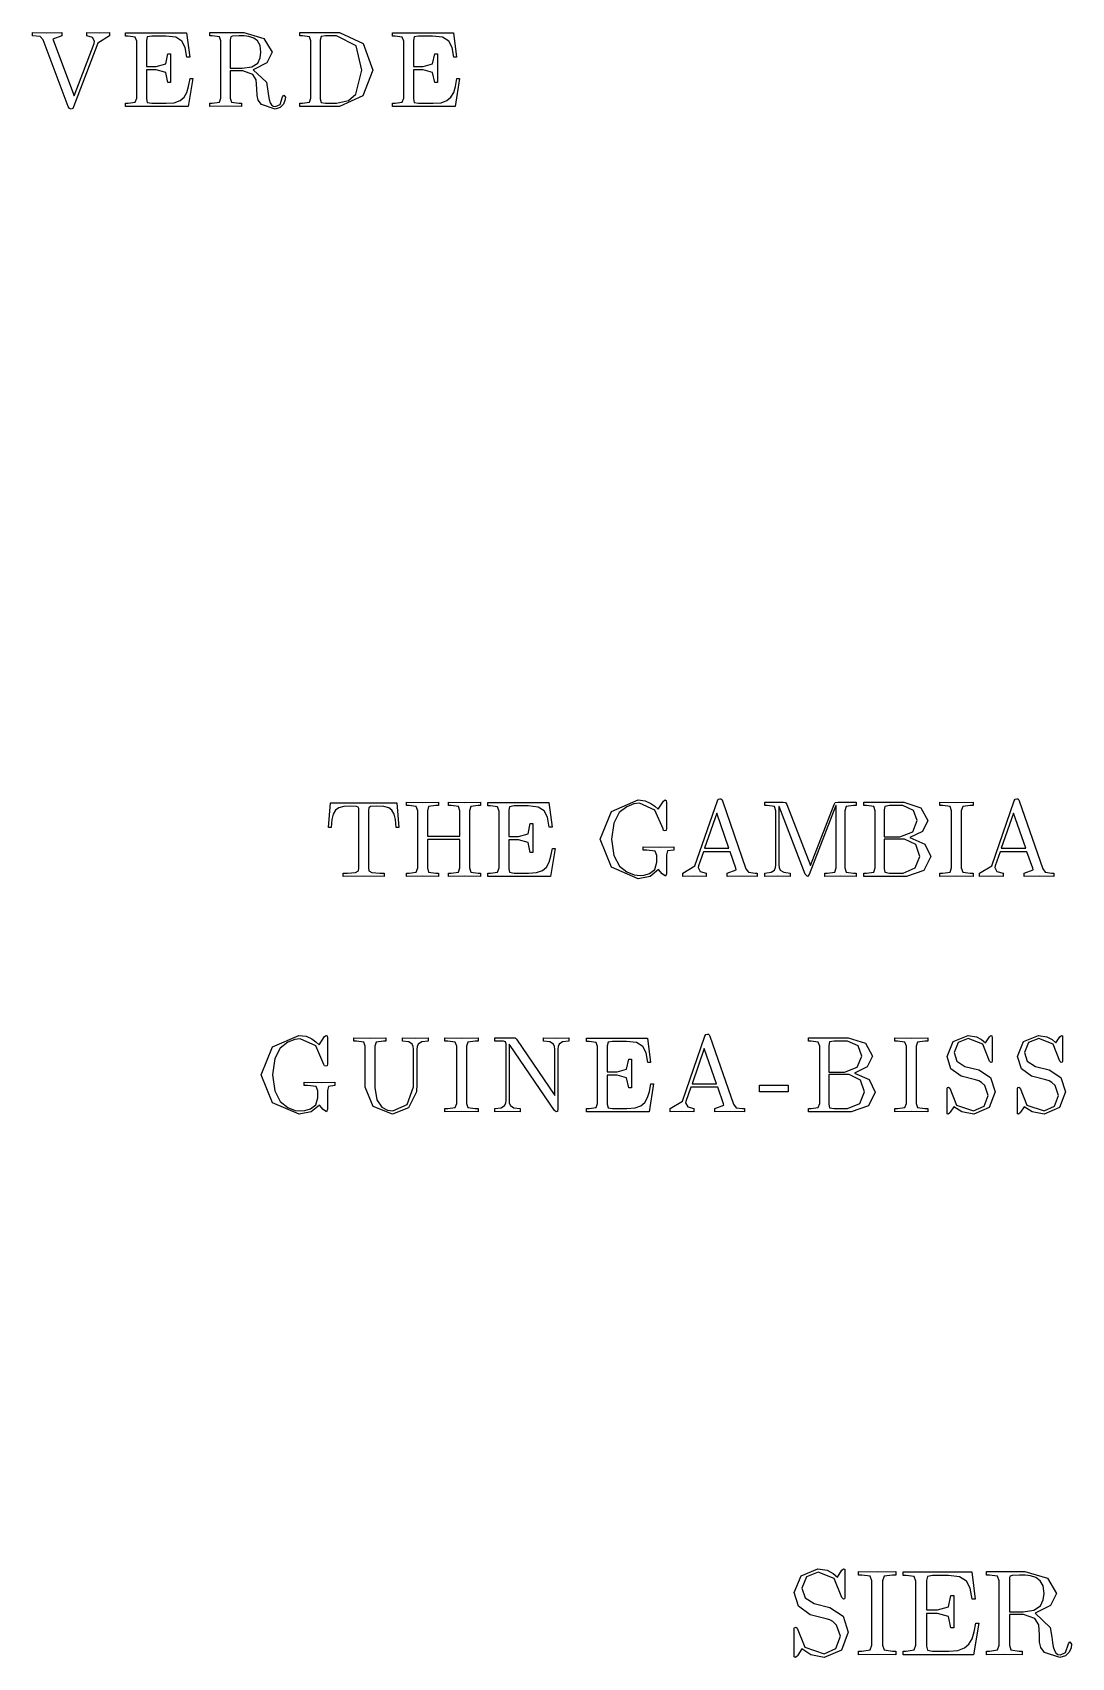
# Model space of a CAD drawing. Extents: x -1 to 148, y 8 to 144.
# Drawn here: x 3.68 to 17.19, y 83.57 to 104.69 of the extents above; entities that cross this region are included whole.
import ezdxf

# ---------------------------------------------------------------- set-up
doc = ezdxf.new("R2010")
doc.units = 0

msp = doc.modelspace()

# ---------------------------------------------------------------- linework, layer by layer
at = {"layer": 'Layer 1'}
for p, q in [((3.679684, 104.648223), (3.679684, 104.691967)), ((3.679684, 104.691967), (3.858894, 104.687734)), ((3.6797, 104.648222), (3.679684, 104.648223)), ((3.778477, 104.639755), (3.6797, 104.648222)), ((3.817987, 104.594599), (3.778477, 104.639755)), ((4.145366, 103.728179), (3.817987, 104.594599)), ((3.858894, 104.687734), (4.060684, 104.691967)), ((4.060684, 104.648223), (3.944971, 104.6073)), ((3.944971, 104.6073), (3.953438, 104.5819)), ((3.953438, 104.5819), (4.222961, 103.869291)), ((4.060684, 104.691967), (4.060684, 104.648223)), ((4.385245, 104.648222), (4.385245, 104.691966)), ((4.385245, 104.691966), (4.546112, 104.687733)), ((4.461445, 104.625645), (4.385245, 104.648222)), ((4.488258, 104.577667), (4.461445, 104.625645)), ((4.481194, 104.549445), (4.488258, 104.577667)), ((4.682991, 104.648222), (4.529178, 104.553677)), ((4.546112, 104.687733), (4.682991, 104.691966)), ((4.682991, 104.691966), (4.682991, 104.648222)), ((4.890062, 104.643989), (4.890062, 104.687734)), ((4.890062, 104.687734), (5.684517, 104.687734)), ((4.923928, 104.643989), (4.890062, 104.643989)), ((5.017061, 104.631289), (4.923928, 104.643989)), ((5.035397, 104.577667), (5.017061, 104.631289)), ((5.035397, 103.838246), (5.035397, 104.577667)), ((5.170882, 104.634111), (5.161013, 104.587545)), ((5.161013, 104.587545), (5.161013, 104.248879)), ((5.230149, 104.643988), (5.170882, 104.634111)), ((5.412182, 104.643988), (5.230149, 104.643988)), ((5.542005, 104.629878), (5.412182, 104.643988)), ((5.622438, 104.579078), (5.542005, 104.629878)), ((5.666181, 104.497234), (5.622438, 104.579078)), ((5.684517, 104.687734), (5.724027, 104.370234)), ((5.984729, 104.648223), (5.984729, 104.691967)), ((5.984729, 104.691967), (6.427818, 104.691967)), ((6.018595, 104.648223), (5.984729, 104.648223)), ((6.111729, 104.635523), (6.018595, 104.648223)), ((6.130064, 104.5819), (6.111729, 104.635523)), ((6.130064, 103.838246), (6.130064, 104.5819)), ((6.2515, 104.591769), (6.251428, 104.226301)), ((6.252823, 104.619992), (6.2515, 104.591769)), ((6.259887, 104.635515), (6.252823, 104.619992)), ((6.282456, 104.645392), (6.259887, 104.635515)), ((6.36571, 104.648215), (6.282456, 104.645392)), ((6.432033, 104.646812), (6.36571, 104.648215)), ((6.427818, 104.691967), (6.688874, 104.615767)), ((6.494122, 104.639756), (6.432033, 104.646812)), ((6.55621, 104.62), (6.494122, 104.639756)), ((6.604189, 104.583311), (6.55621, 104.62)), ((6.639466, 104.524044), (6.604189, 104.583311)), ((6.688874, 104.615767), (6.796118, 104.437967)), ((7.155599, 104.648223), (7.155599, 104.691967)), ((7.155599, 104.691967), (7.672065, 104.691967)), ((7.189465, 104.648223), (7.155599, 104.648223)), ((7.282598, 104.635523), (7.189465, 104.648223)), ((7.300934, 104.5819), (7.282598, 104.635523)), ((7.300934, 103.838246), (7.300934, 104.5819)), ((7.432167, 104.638347), (7.422298, 104.59178)), ((7.422298, 104.59178), (7.422298, 103.828369)), ((7.491434, 104.648224), (7.432167, 104.638347)), ((7.632544, 104.648224), (7.491434, 104.648224)), ((7.889367, 104.51699), (7.632544, 104.648224)), ((7.672065, 104.691967), (7.978274, 104.548034)), ((8.361742, 104.643989), (8.361742, 104.687734)), ((8.361742, 104.687734), (9.156198, 104.687734)), ((8.395609, 104.643989), (8.361742, 104.643989)), ((8.488742, 104.631289), (8.395609, 104.643989)), ((8.507078, 104.577667), (8.488742, 104.631289)), ((8.507078, 103.838246), (8.507078, 104.577667)), ((8.642566, 104.634111), (8.632697, 104.587545)), ((8.632697, 104.587545), (8.632697, 104.248879)), ((8.701832, 104.643988), (8.642566, 104.634111)), ((8.883863, 104.643988), (8.701832, 104.643988)), ((9.013686, 104.629878), (8.883863, 104.643988)), ((9.094119, 104.579078), (9.013686, 104.629878)), ((9.137862, 104.497234), (9.094119, 104.579078)), ((9.156198, 104.687734), (9.195708, 104.370234)), ((4.529178, 104.553677), (4.214502, 103.723945)), ((4.222961, 103.869291), (4.481194, 104.549445)), ((5.41219, 104.282745), (5.440413, 104.413979)), ((5.440413, 104.413979), (5.47569, 104.413979)), ((5.47569, 104.413979), (5.47569, 104.040035)), ((5.68875, 104.370234), (5.666181, 104.497234)), ((5.724027, 104.370234), (5.68875, 104.370234)), ((6.608441, 104.295445), (6.640895, 104.361767)), ((6.650764, 104.437967), (6.639466, 104.524044)), ((6.640895, 104.361767), (6.650764, 104.437967)), ((6.796118, 104.437967), (6.725561, 104.296857)), ((7.962743, 104.202313), (7.889367, 104.51699)), ((7.978274, 104.548034), (8.103861, 104.202312)), ((8.883873, 104.282745), (8.912096, 104.413979)), ((8.912096, 104.413979), (8.947373, 104.413979)), ((8.947373, 104.413979), (8.947373, 104.040035)), ((9.160431, 104.370234), (9.137862, 104.497234)), ((9.195708, 104.370234), (9.160431, 104.370234)), ((5.161013, 104.248879), (5.288013, 104.248879)), ((5.288013, 104.205135), (5.161013, 104.205135)), ((5.161013, 104.205135), (5.161013, 103.828369)), ((5.288013, 104.248879), (5.41219, 104.282745)), ((5.41219, 104.169857), (5.288013, 104.205135)), ((5.440413, 104.040035), (5.41219, 104.169857)), ((6.251428, 104.226301), (6.408062, 104.226301)), ((6.41375, 104.195255), (6.251471, 104.195255)), ((6.251471, 104.195255), (6.251471, 103.838245)), ((6.408062, 104.226301), (6.533651, 104.244645)), ((6.544983, 104.147277), (6.41375, 104.195255)), ((6.533651, 104.244645), (6.608441, 104.295445)), ((6.590137, 104.075311), (6.544983, 104.147277)), ((6.725561, 104.296857), (6.549174, 104.207957)), ((6.549174, 104.207957), (6.721328, 104.044268)), ((7.885133, 103.891869), (7.962743, 104.202313)), ((8.103861, 104.202312), (7.976862, 103.866469)), ((8.632697, 104.248879), (8.759696, 104.248879)), ((8.759696, 104.205135), (8.632697, 104.205135)), ((8.632697, 104.205135), (8.632697, 103.828369)), ((8.759696, 104.248879), (8.883873, 104.282745)), ((8.883873, 104.169857), (8.759696, 104.205135)), ((8.912096, 104.040035), (8.883873, 104.169857)), ((5.47569, 104.040035), (5.440413, 104.040035)), ((5.685938, 103.913037), (5.709936, 103.992059)), ((5.763548, 104.092248), (5.704281, 103.728182)), ((5.709936, 103.992059), (5.728271, 104.092248)), ((5.728271, 104.092248), (5.763548, 104.092248)), ((6.598604, 103.958189), (6.590137, 104.075311)), ((6.599927, 103.873522), (6.598604, 103.958189)), ((6.721328, 104.044268), (6.739663, 103.93138)), ((8.947373, 104.040035), (8.912096, 104.040035)), ((9.157619, 103.913037), (9.181616, 103.992059)), ((9.235229, 104.092248), (9.175962, 103.728182)), ((9.181616, 103.992059), (9.199952, 104.092248)), ((9.199952, 104.092248), (9.235229, 104.092248)), ((4.159469, 103.702779), (4.145366, 103.728179)), ((4.214502, 103.723945), (4.203204, 103.702779)), ((4.890062, 103.72818), (4.890062, 103.771924)), ((4.890062, 103.771924), (4.923928, 103.771924)), ((5.704281, 103.728182), (4.890062, 103.72818)), ((4.923928, 103.771924), (5.017061, 103.784624)), ((5.017061, 103.784624), (5.035397, 103.838246)), ((5.161013, 103.828369), (5.170882, 103.781802)), ((5.170882, 103.781802), (5.230149, 103.771925)), ((5.230149, 103.771925), (5.417828, 103.771925)), ((5.417828, 103.771925), (5.522248, 103.778982)), ((5.522248, 103.778982), (5.598448, 103.807204)), ((5.598448, 103.807204), (5.650661, 103.849537)), ((5.650661, 103.849537), (5.685938, 103.913037)), ((5.984729, 103.72818), (5.984729, 103.771924)), ((5.984729, 103.771924), (6.018595, 103.771924)), ((5.984771, 103.728178), (5.984729, 103.72818)), ((6.190794, 103.732412), (5.984771, 103.728178)), ((6.018595, 103.771924), (6.111729, 103.784624)), ((6.111729, 103.784624), (6.130064, 103.838246)), ((6.396817, 103.728178), (6.190794, 103.732412)), ((6.251471, 103.838245), (6.268404, 103.784623)), ((6.268404, 103.784623), (6.36295, 103.771923)), ((6.36295, 103.771923), (6.396817, 103.771923)), ((6.396817, 103.771923), (6.396817, 103.728178)), ((6.615458, 103.814256), (6.599927, 103.873522)), ((6.656381, 103.7564), (6.615458, 103.814256)), ((6.83418, 103.697134), (6.656381, 103.7564)), ((6.739663, 103.93138), (6.74813, 103.869291)), ((6.74813, 103.869291), (6.757999, 103.821313)), ((6.757999, 103.821313), (6.770699, 103.77898)), ((6.770699, 103.77898), (6.787632, 103.752169)), ((6.787632, 103.752169), (6.810201, 103.732412)), ((6.810201, 103.732412), (6.839835, 103.728179)), ((6.839835, 103.728179), (6.899101, 103.756401)), ((6.899101, 103.756401), (6.932968, 103.853768)), ((6.942837, 103.760633), (6.900503, 103.715477)), ((6.932968, 103.853768), (6.949901, 103.876345)), ((6.962601, 103.810022), (6.942837, 103.760633)), ((6.949901, 103.876345), (6.968237, 103.852355)), ((6.968237, 103.852355), (6.962601, 103.810022)), ((7.155599, 103.72818), (7.155599, 103.771924)), ((7.155599, 103.771924), (7.189465, 103.771924)), ((7.672065, 103.72818), (7.155599, 103.72818)), ((7.189465, 103.771924), (7.282598, 103.784624)), ((7.282598, 103.784624), (7.300934, 103.838246)), ((7.422298, 103.828369), (7.432167, 103.781802)), ((7.432167, 103.781802), (7.491434, 103.771925)), ((7.491434, 103.771925), (7.633957, 103.771925)), ((7.633957, 103.771925), (7.789177, 103.810025)), ((7.976862, 103.866469), (7.672065, 103.72818)), ((7.789177, 103.810025), (7.885133, 103.891869)), ((8.361742, 103.72818), (8.361742, 103.771924)), ((8.361742, 103.771924), (8.395609, 103.771924)), ((9.175962, 103.728182), (8.361742, 103.72818)), ((8.395609, 103.771924), (8.488742, 103.784624)), ((8.488742, 103.784624), (8.507078, 103.838246)), ((8.632697, 103.828369), (8.642566, 103.781802)), ((8.642566, 103.781802), (8.701832, 103.771925)), ((8.701832, 103.771925), (8.889509, 103.771925)), ((8.889509, 103.771925), (8.993929, 103.778982)), ((8.993929, 103.778982), (9.070129, 103.807204)), ((9.070129, 103.807204), (9.122342, 103.849537)), ((9.122342, 103.849537), (9.157619, 103.913037)), ((4.180635, 103.697135), (4.159469, 103.702779)), ((4.203204, 103.702779), (4.180635, 103.697135)), ((6.900503, 103.715477), (6.83418, 103.697134)), ((7.529406, 94.358887), (7.556216, 94.676386)), ((7.556216, 94.676386), (8.418402, 94.676386)), ((8.418402, 94.676386), (8.445215, 94.358887)), ((8.543992, 94.641109), (8.543992, 94.684853)), ((8.543992, 94.684853), (8.752835, 94.68062)), ((8.577859, 94.641109), (8.543992, 94.641109)), ((8.670992, 94.628409), (8.577859, 94.641109)), ((8.752835, 94.68062), (8.960268, 94.684853)), ((8.926402, 94.641109), (8.831858, 94.628409)), ((8.960268, 94.641109), (8.926402, 94.641109)), ((8.960268, 94.684853), (8.960268, 94.641109)), ((9.091512, 94.641109), (9.091512, 94.684853)), ((9.091512, 94.684853), (9.300358, 94.68062)), ((9.125379, 94.641109), (9.091512, 94.641109)), ((9.218512, 94.628409), (9.125379, 94.641109)), ((9.300358, 94.68062), (9.507791, 94.684853)), ((9.473925, 94.641109), (9.379379, 94.628409)), ((9.507791, 94.641109), (9.473925, 94.641109)), ((9.507791, 94.684853), (9.507791, 94.641109)), ((9.602324, 94.636875), (9.602324, 94.68062)), ((9.602324, 94.68062), (10.396777, 94.68062)), ((10.396777, 94.68062), (10.43629, 94.36312)), ((11.209576, 94.56632), (11.555299, 94.715897)), ((11.500255, 94.663686), (11.408532, 94.626997)), ((11.572221, 94.672152), (11.500255, 94.663686)), ((11.555299, 94.715897), (11.647022, 94.704608)), ((11.772598, 94.580431), (11.572221, 94.672152)), ((11.647022, 94.704608), (11.723221, 94.670741)), ((11.723221, 94.670741), (11.774021, 94.632641)), ((11.816355, 94.594541), (11.886908, 94.698963)), ((11.886908, 94.698963), (11.909477, 94.715896)), ((11.909477, 94.715896), (11.922177, 94.70884)), ((11.922177, 94.70884), (11.925008, 94.682029)), ((11.925008, 94.682029), (11.925008, 94.347596)), ((12.294721, 93.859355), (12.58682, 94.703197)), ((12.58682, 94.703197), (12.598118, 94.725774)), ((12.598118, 94.725774), (12.620687, 94.731418)), ((12.620687, 94.731418), (12.633387, 94.730015)), ((12.633387, 94.730015), (12.641854, 94.722959)), ((12.641854, 94.722959), (12.647489, 94.715903)), ((12.647489, 94.715903), (12.653125, 94.703203)), ((12.653125, 94.703203), (12.957924, 93.82126)), ((13.20209, 94.641108), (13.20209, 94.684852)), ((13.20209, 94.684852), (13.440566, 94.684852)), ((13.235956, 94.641108), (13.20209, 94.641108)), ((13.329089, 94.628408), (13.235956, 94.641108)), ((13.440566, 94.684852), (13.473023, 94.680619)), ((13.473023, 94.680619), (13.489956, 94.653808)), ((13.489956, 94.653808), (13.796166, 93.863587)), ((14.129268, 94.641109), (13.782135, 93.747877)), ((13.796166, 93.863587), (14.105199, 94.658041)), ((14.105199, 94.658041), (14.117899, 94.680618)), ((14.117899, 94.680618), (14.151765, 94.684851)), ((14.130591, 94.641109), (14.129268, 94.641109)), ((14.130591, 93.831132), (14.130591, 94.641109)), ((14.151765, 94.684851), (14.390242, 94.684851)), ((14.356375, 94.641107), (14.261832, 94.628407)), ((14.390242, 94.641107), (14.356375, 94.641107)), ((14.390242, 94.684851), (14.390242, 94.641107)), ((14.493228, 94.641109), (14.493228, 94.684853)), ((14.493228, 94.684853), (15.009694, 94.684853)), ((14.527095, 94.641109), (14.493228, 94.641109)), ((14.620228, 94.628409), (14.527095, 94.641109)), ((14.824838, 94.641109), (14.765571, 94.631232)), ((14.999815, 94.641109), (14.824838, 94.641109)), ((15.139514, 94.577609), (14.999815, 94.641109)), ((15.009694, 94.684853), (15.232648, 94.612886)), ((15.481004, 94.641109), (15.481004, 94.684853)), ((15.481004, 94.684853), (15.696904, 94.68062)), ((15.517694, 94.641109), (15.481004, 94.641109)), ((15.61506, 94.628409), (15.517694, 94.641109)), ((15.696904, 94.68062), (15.911393, 94.684853)), ((15.874703, 94.641109), (15.777337, 94.628409)), ((15.911393, 94.641109), (15.874703, 94.641109)), ((15.911393, 94.684853), (15.911393, 94.641109)), ((16.154103, 93.859355), (16.446203, 94.703197)), ((16.446203, 94.703197), (16.4575, 94.725774)), ((16.4575, 94.725774), (16.480069, 94.731418)), ((16.480069, 94.731418), (16.492769, 94.730015)), ((16.492769, 94.730015), (16.501236, 94.722959)), ((16.501236, 94.722959), (16.506871, 94.715903)), ((16.506871, 94.715903), (16.512507, 94.703203)), ((16.512507, 94.703203), (16.817304, 93.82126)), ((7.574608, 94.459077), (7.564739, 94.358889)), ((7.591541, 94.529633), (7.574608, 94.459077)), ((7.618354, 94.581844), (7.591541, 94.529633)), ((7.662097, 94.611477), (7.618354, 94.581844)), ((7.727007, 94.628411), (7.662097, 94.611477)), ((7.81873, 94.632644), (7.727007, 94.628411)), ((7.89493, 94.629821), (7.81873, 94.632644)), ((7.914695, 94.619944), (7.89493, 94.629821)), ((7.923161, 94.604421), (7.914695, 94.619944)), ((7.924484, 94.576199), (7.923161, 94.604421)), ((7.924484, 93.832545), (7.924484, 94.576199)), ((8.054326, 94.612886), (8.050092, 94.576197)), ((8.050092, 94.576197), (8.050092, 93.832543)), ((8.075492, 94.629819), (8.054326, 94.612886)), ((8.155926, 94.632642), (8.075492, 94.629819)), ((8.247649, 94.628409), (8.155926, 94.632642)), ((8.312559, 94.611475), (8.247649, 94.628409)), ((8.354892, 94.581842), (8.312559, 94.611475)), ((8.381705, 94.529631), (8.354892, 94.581842)), ((8.398638, 94.459076), (8.381705, 94.529631)), ((8.409936, 94.358887), (8.398638, 94.459076)), ((8.689328, 94.574786), (8.670992, 94.628409)), ((8.689328, 93.831132), (8.689328, 94.574786)), ((8.831858, 94.628409), (8.814925, 94.574786)), ((8.814925, 94.574786), (8.814925, 94.244587)), ((9.236848, 94.574786), (9.218512, 94.628409)), ((9.236848, 94.244587), (9.236848, 94.574786)), ((9.379379, 94.628409), (9.362445, 94.574786)), ((9.362445, 94.574786), (9.362445, 93.831132)), ((9.636191, 94.636875), (9.602324, 94.636875)), ((9.729324, 94.624175), (9.636191, 94.636875)), ((9.74766, 94.570553), (9.729324, 94.624175)), ((9.74766, 93.831132), (9.74766, 94.570553)), ((9.883142, 94.626997), (9.873273, 94.580431)), ((9.873273, 94.580431), (9.873273, 94.241765)), ((9.942409, 94.636874), (9.883142, 94.626997)), ((10.124442, 94.636874), (9.942409, 94.636874)), ((10.254265, 94.622764), (10.124442, 94.636874)), ((10.334698, 94.571964), (10.254265, 94.622764)), ((10.378441, 94.49012), (10.334698, 94.571964)), ((10.40101, 94.36312), (10.378441, 94.49012)), ((11.064232, 94.203665), (11.209576, 94.56632)), ((11.311165, 94.550797), (11.239199, 94.41392)), ((11.408532, 94.626997), (11.311165, 94.550797)), ((11.879844, 94.33772), (11.772598, 94.580431)), ((11.774021, 94.632641), (11.816355, 94.594541)), ((12.578354, 94.545153), (12.420308, 94.086543)), ((12.737807, 94.086543), (12.578354, 94.545153)), ((13.347425, 94.574786), (13.329089, 94.628408)), ((13.347425, 93.869231), (13.347425, 94.574786)), ((13.388435, 94.62982), (13.387112, 94.62982)), ((13.387112, 94.62982), (13.387112, 93.869232)), ((13.728512, 93.75211), (13.388435, 94.62982)), ((14.261832, 94.628407), (14.244899, 94.574785)), ((14.244899, 94.574785), (14.244899, 93.831131)), ((14.638564, 94.574786), (14.620228, 94.628409)), ((14.638564, 93.831132), (14.638564, 94.574786)), ((14.755702, 94.584665), (14.755695, 94.237532)), ((14.765571, 94.631232), (14.755702, 94.584665)), ((15.126815, 94.302443), (15.186081, 94.446376)), ((15.186081, 94.446376), (15.139514, 94.577609)), ((15.232648, 94.612886), (15.32296, 94.446376)), ((15.32296, 94.446376), (15.256637, 94.306676)), ((15.633396, 94.574786), (15.61506, 94.628409)), ((15.633396, 93.831132), (15.633396, 94.574786)), ((15.777337, 94.628409), (15.759001, 94.574786)), ((15.759001, 94.574786), (15.759001, 93.831132)), ((16.437736, 94.545153), (16.279693, 94.086543)), ((16.597192, 94.086543), (16.437736, 94.545153)), ((7.564739, 94.358889), (7.529406, 94.358887)), ((8.445215, 94.358887), (8.409936, 94.358887)), ((8.814925, 94.244587), (9.236848, 94.244587)), ((9.873273, 94.241765), (10.000273, 94.241765)), ((10.000273, 94.241765), (10.12445, 94.275631)), ((10.12445, 94.275631), (10.152673, 94.406865)), ((10.152673, 94.406865), (10.187949, 94.406865)), ((10.187949, 94.406865), (10.187949, 94.032921)), ((10.43629, 94.36312), (10.40101, 94.36312)), ((11.239199, 94.41392), (11.209565, 94.203664)), ((11.88548, 94.317963), (11.879844, 94.33772)), ((11.902413, 94.31373), (11.88548, 94.317963)), ((11.922177, 94.319374), (11.902413, 94.31373)), ((11.925008, 94.347596), (11.922177, 94.319374)), ((14.755695, 94.237532), (14.960304, 94.237532)), ((14.960304, 94.237532), (15.126815, 94.302443)), ((15.256637, 94.306676), (15.088715, 94.224832)), ((15.088715, 94.224832), (15.283448, 94.141576)), ((9.236848, 94.200843), (8.814925, 94.200843)), ((8.814925, 94.200843), (8.814925, 93.831132)), ((9.236848, 93.831132), (9.236848, 94.200843)), ((10.000273, 94.198021), (9.873273, 94.198021)), ((9.873273, 94.198021), (9.873273, 93.821255)), ((10.12445, 94.162743), (10.000273, 94.198021)), ((10.152673, 94.032921), (10.12445, 94.162743)), ((10.187949, 94.032921), (10.152673, 94.032921)), ((10.475808, 94.085134), (10.416541, 93.721068)), ((10.422195, 93.984945), (10.440531, 94.085134)), ((10.440531, 94.085134), (10.475808, 94.085134)), ((11.209576, 93.839599), (11.064232, 94.203665)), ((11.209565, 94.203664), (11.239199, 93.993409)), ((11.623021, 94.062553), (11.623021, 94.106297)), ((11.623021, 94.106297), (11.850211, 94.102064)), ((11.668178, 94.062553), (11.623021, 94.062553)), ((11.778244, 94.049853), (11.668178, 94.062553)), ((11.799411, 93.99482), (11.778244, 94.049853)), ((11.850211, 94.102064), (12.022364, 94.106297)), ((11.939111, 94.052676), (11.925008, 94.000465)), ((12.022364, 94.062553), (11.939111, 94.052676)), ((12.022364, 94.106297), (12.022364, 94.062553)), ((12.404771, 94.0428), (12.339859, 93.857945)), ((12.753314, 94.0428), (12.404771, 94.0428)), ((12.420308, 94.086543), (12.737807, 94.086543)), ((12.828104, 93.8269), (12.753314, 94.0428)), ((15.020973, 94.206488), (14.755687, 94.206488)), ((14.755687, 94.206488), (14.755695, 93.821255)), ((15.16773, 94.134521), (15.020973, 94.206488)), ((15.21994, 93.980711), (15.16773, 94.134521)), ((15.283448, 94.141576), (15.36106, 93.979299)), ((16.264151, 94.0428), (16.199241, 93.857945)), ((16.612694, 94.0428), (16.264151, 94.0428)), ((16.279693, 94.086543), (16.597192, 94.086543)), ((16.687484, 93.8269), (16.612694, 94.0428)), ((7.918849, 93.793033), (7.924484, 93.832545)), ((8.050092, 93.832543), (8.055728, 93.793032)), ((8.670992, 93.77751), (8.689328, 93.831132)), ((8.814925, 93.831132), (8.831858, 93.77751)), ((9.218512, 93.77751), (9.236848, 93.831132)), ((9.362445, 93.831132), (9.379379, 93.77751)), ((9.729324, 93.77751), (9.74766, 93.831132)), ((9.873273, 93.821255), (9.883142, 93.774688)), ((10.234508, 93.771868), (10.310708, 93.80009)), ((10.310708, 93.80009), (10.362918, 93.842423)), ((10.362918, 93.842423), (10.398198, 93.905923)), ((10.398198, 93.905923), (10.422195, 93.984945)), ((11.209576, 93.839598), (11.209576, 93.839599)), ((11.558122, 93.690021), (11.209576, 93.839598)), ((11.239199, 93.993409), (11.312578, 93.855121)), ((11.312578, 93.855121), (11.409945, 93.778921)), ((11.703454, 93.759164), (11.772598, 93.811376)), ((11.821998, 93.809965), (11.714755, 93.721065)), ((11.772598, 93.811376), (11.799411, 93.904509)), ((11.799411, 93.904509), (11.799411, 93.99482)), ((11.868565, 93.753521), (11.821998, 93.809965)), ((11.925008, 94.000465), (11.925008, 93.754932)), ((12.136675, 93.76481), (12.294721, 93.859355)), ((12.339859, 93.857945), (12.337028, 93.836778)), ((12.337028, 93.836778), (12.363838, 93.785978)), ((12.715215, 93.76481), (12.832337, 93.807144)), ((12.832337, 93.807144), (12.828104, 93.8269)), ((12.957924, 93.82126), (12.991791, 93.774693)), ((13.285319, 93.774687), (13.329063, 93.802909)), ((13.329063, 93.802909), (13.344594, 93.835365)), ((13.344594, 93.835365), (13.347425, 93.869231)), ((13.387112, 93.869232), (13.389944, 93.835366)), ((13.389944, 93.835366), (13.404046, 93.80291)), ((13.404046, 93.80291), (13.4492, 93.774688)), ((14.112255, 93.77751), (14.130591, 93.831132)), ((14.244899, 93.831131), (14.261832, 93.777509)), ((14.620228, 93.77751), (14.638564, 93.831132)), ((14.755695, 93.821255), (14.765563, 93.774688)), ((15.00122, 93.764811), (15.160673, 93.831133)), ((15.272161, 93.798677), (15.046381, 93.721066)), ((15.160673, 93.831133), (15.21994, 93.980711)), ((15.36106, 93.979299), (15.272161, 93.798677)), ((15.61506, 93.77751), (15.633396, 93.831132)), ((15.759001, 93.831132), (15.777337, 93.77751)), ((15.99606, 93.76481), (16.154103, 93.859355)), ((16.199241, 93.857945), (16.19641, 93.836778)), ((16.19641, 93.836778), (16.22322, 93.785978)), ((16.574594, 93.76481), (16.691717, 93.807144)), ((16.691717, 93.807144), (16.687484, 93.8269)), ((16.817304, 93.82126), (16.851171, 93.774693)), ((7.719885, 93.721064), (7.719885, 93.76481)), ((7.719885, 93.76481), (7.776328, 93.76481)), ((7.986582, 93.725297), (7.719885, 93.721064)), ((7.776328, 93.76481), (7.880749, 93.773277)), ((7.880749, 93.773277), (7.918849, 93.793033)), ((8.254694, 93.721064), (7.986582, 93.725297)), ((8.055728, 93.793032), (8.093828, 93.773275)), ((8.093828, 93.773275), (8.198248, 93.764808)), ((8.198248, 93.764808), (8.254694, 93.764808)), ((8.254694, 93.764808), (8.254694, 93.721064)), ((8.543992, 93.721066), (8.543992, 93.76481)), ((8.543992, 93.76481), (8.577859, 93.76481)), ((8.751425, 93.725299), (8.543992, 93.721066)), ((8.543992, 93.721066), (8.543992, 93.721066)), ((8.577859, 93.76481), (8.670992, 93.77751)), ((8.960268, 93.721066), (8.751425, 93.725299)), ((8.831858, 93.77751), (8.926402, 93.76481)), ((8.926402, 93.76481), (8.960268, 93.76481)), ((8.960268, 93.76481), (8.960268, 93.721066)), ((9.091512, 93.721066), (9.091512, 93.76481)), ((9.091512, 93.76481), (9.125379, 93.76481)), ((9.298945, 93.725299), (9.091512, 93.721066)), ((9.125379, 93.76481), (9.218512, 93.77751)), ((9.507791, 93.721066), (9.298945, 93.725299)), ((9.379379, 93.77751), (9.473925, 93.76481)), ((9.473925, 93.76481), (9.507791, 93.76481)), ((9.507791, 93.76481), (9.507791, 93.721066)), ((9.602324, 93.721066), (9.602324, 93.76481)), ((9.602324, 93.76481), (9.636191, 93.76481)), ((10.416541, 93.721068), (9.602324, 93.721066)), ((9.636191, 93.76481), (9.729324, 93.77751)), ((9.883142, 93.774688), (9.942409, 93.764811)), ((9.942409, 93.764811), (10.130085, 93.764811)), ((10.130085, 93.764811), (10.234508, 93.771868)), ((11.409945, 93.778921), (11.505898, 93.740821)), ((11.505898, 93.740821), (11.580688, 93.733764)), ((11.714755, 93.721065), (11.558122, 93.690021)), ((11.580688, 93.733764), (11.632898, 93.737998)), ((11.632898, 93.737998), (11.703454, 93.759164)), ((11.912308, 93.722477), (11.868565, 93.753521)), ((11.925008, 93.754932), (11.912308, 93.722477)), ((12.280581, 93.7253), (12.136648, 93.721067)), ((12.136648, 93.721067), (12.136675, 93.721066)), ((12.136675, 93.721066), (12.136675, 93.76481)), ((12.442861, 93.721067), (12.280581, 93.7253)), ((12.363838, 93.785978), (12.442861, 93.764811)), ((12.442861, 93.764811), (12.442861, 93.721067)), ((12.715215, 93.721072), (12.715215, 93.76481)), ((12.918414, 93.725305), (12.715215, 93.721072)), ((13.10327, 93.721072), (12.918414, 93.725305)), ((12.991791, 93.774693), (13.077871, 93.764816)), ((13.077871, 93.764816), (13.10327, 93.764816)), ((13.10327, 93.764816), (13.10327, 93.721072)), ((13.202063, 93.76481), (13.285319, 93.774687)), ((13.202063, 93.721066), (13.202063, 93.76481)), ((13.202256, 93.721067), (13.202063, 93.721066)), ((13.367356, 93.7253), (13.202256, 93.721067)), ((13.532456, 93.721067), (13.367356, 93.7253)), ((13.4492, 93.774688), (13.532456, 93.764811)), ((13.532456, 93.764811), (13.532456, 93.721067)), ((13.756735, 93.721066), (13.728512, 93.75211)), ((13.782135, 93.747877), (13.756735, 93.721066)), ((13.985255, 93.721064), (13.985255, 93.76481)), ((13.985255, 93.76481), (14.019122, 93.76481)), ((14.188455, 93.725297), (13.985255, 93.721064)), ((14.019122, 93.76481), (14.112255, 93.77751)), ((14.390242, 93.721064), (14.188455, 93.725297)), ((14.261832, 93.777509), (14.356375, 93.764809)), ((14.356375, 93.764809), (14.390242, 93.764809)), ((14.390242, 93.764809), (14.390242, 93.721064)), ((14.493228, 93.721066), (14.493228, 93.76481)), ((14.493228, 93.76481), (14.527095, 93.76481)), ((15.046381, 93.721066), (14.493228, 93.721066)), ((14.527095, 93.76481), (14.620228, 93.77751)), ((14.765563, 93.774688), (14.82483, 93.764811)), ((14.82483, 93.764811), (15.00122, 93.764811)), ((15.481004, 93.721066), (15.481004, 93.76481)), ((15.481004, 93.76481), (15.517694, 93.76481)), ((15.695493, 93.725299), (15.481004, 93.721066)), ((15.481004, 93.721066), (15.481004, 93.721066)), ((15.517694, 93.76481), (15.61506, 93.77751)), ((15.911393, 93.721066), (15.695493, 93.725299)), ((15.777337, 93.77751), (15.874703, 93.76481)), ((15.874703, 93.76481), (15.911393, 93.76481)), ((15.911393, 93.76481), (15.911393, 93.721066)), ((16.139966, 93.7253), (15.996033, 93.721067)), ((15.996033, 93.721067), (15.99606, 93.721066)), ((15.99606, 93.721066), (15.99606, 93.76481)), ((16.302243, 93.721067), (16.139966, 93.7253)), ((16.22322, 93.785978), (16.302243, 93.764811)), ((16.302243, 93.764811), (16.302243, 93.721067)), ((16.574594, 93.721072), (16.574594, 93.76481)), ((16.777794, 93.725305), (16.574594, 93.721072)), ((16.96265, 93.721072), (16.777794, 93.725305)), ((16.851171, 93.774693), (16.93725, 93.764816)), ((16.93725, 93.764816), (16.96265, 93.764816)), ((16.96265, 93.764816), (16.96265, 93.721072)), ((6.654486, 91.142665), (6.799829, 91.50532)), ((6.799829, 91.50532), (7.145552, 91.654897)), ((6.901419, 91.489797), (6.829452, 91.35292)), ((6.998785, 91.565997), (6.901419, 91.489797)), ((7.090508, 91.602686), (6.998785, 91.565997)), ((7.162475, 91.611152), (7.090508, 91.602686)), ((7.145552, 91.654897), (7.237275, 91.643608)), ((7.362851, 91.519431), (7.162475, 91.611152)), ((7.237275, 91.643608), (7.313475, 91.609741)), ((7.313475, 91.609741), (7.364275, 91.571641)), ((7.470097, 91.27672), (7.362851, 91.519431)), ((7.364275, 91.571641), (7.406608, 91.533541)), ((7.406608, 91.533541), (7.477162, 91.637963)), ((7.477162, 91.637963), (7.499731, 91.654896)), ((7.499731, 91.654896), (7.512431, 91.64784)), ((7.512431, 91.64784), (7.515262, 91.621029)), ((7.515262, 91.621029), (7.515262, 91.286596)), ((7.860632, 91.580109), (7.860632, 91.623853)), ((7.860632, 91.623853), (8.069476, 91.61962)), ((7.894491, 91.58011), (7.860632, 91.580109)), ((7.987624, 91.56741), (7.894491, 91.58011)), ((8.00596, 91.513788), (7.987624, 91.56741)), ((8.00596, 90.9818), (8.00596, 91.513788)), ((8.069476, 91.61962), (8.276909, 91.623853)), ((8.148499, 91.567409), (8.131565, 91.513786)), ((8.131565, 91.513786), (8.131565, 90.976154)), ((8.243042, 91.580109), (8.148499, 91.567409)), ((8.276909, 91.580109), (8.243042, 91.580109)), ((8.276909, 91.623853), (8.276909, 91.580109)), ((8.48997, 91.580109), (8.48997, 91.623853)), ((8.48997, 91.623853), (8.657892, 91.61962)), ((8.573226, 91.570232), (8.48997, 91.580109)), ((8.616969, 91.540599), (8.573226, 91.570232)), ((8.6325, 91.509554), (8.616969, 91.540599)), ((8.635331, 91.475688), (8.6325, 91.509554)), ((8.635331, 90.986033), (8.635331, 91.475688)), ((8.657892, 91.61962), (8.824402, 91.623853)), ((8.68189, 91.508143), (8.679059, 91.470043)), ((8.695992, 91.54201), (8.68189, 91.508143)), ((8.741149, 91.570232), (8.695992, 91.54201)), ((8.824402, 91.580109), (8.741149, 91.570232)), ((8.824402, 91.623853), (8.824402, 91.580109)), ((9.044199, 91.580109), (9.044199, 91.623853)), ((9.044199, 91.623853), (9.260099, 91.61962)), ((9.080889, 91.580109), (9.044199, 91.580109)), ((9.178256, 91.567409), (9.080889, 91.580109)), ((9.196591, 91.513786), (9.178256, 91.567409)), ((9.196591, 90.770132), (9.196591, 91.513786)), ((9.260099, 91.61962), (9.474586, 91.623853)), ((9.340532, 91.567409), (9.322197, 91.513786)), ((9.322197, 91.513786), (9.322197, 90.770132)), ((9.437899, 91.580109), (9.340532, 91.567409)), ((9.474586, 91.580109), (9.437899, 91.580109)), ((9.474586, 91.623853), (9.474586, 91.580109)), ((9.692983, 91.580109), (9.692983, 91.623854)), ((9.692983, 91.623854), (9.93287, 91.623854)), ((9.733904, 91.580109), (9.692983, 91.580109)), ((9.80446, 91.577286), (9.733904, 91.580109)), ((9.832683, 91.56882), (9.80446, 91.577286)), ((9.838319, 91.54483), (9.832683, 91.56882)), ((9.838319, 90.808231), (9.838319, 91.54483)), ((9.891923, 91.525073), (9.877821, 91.542006)), ((9.877821, 91.542006), (9.877821, 90.808229)), ((10.467656, 90.678407), (9.891923, 91.525073)), ((9.93287, 91.623854), (9.95827, 91.621031)), ((9.95827, 91.621031), (9.973801, 91.605508)), ((9.973801, 91.605508), (10.471924, 90.873142)), ((10.326562, 91.580107), (10.326562, 91.623851)), ((10.326562, 91.623851), (10.491662, 91.619618)), ((10.409818, 91.57023), (10.326562, 91.580107)), ((10.453562, 91.540596), (10.409818, 91.57023)), ((10.469093, 91.509552), (10.453562, 91.540596)), ((10.471924, 91.475685), (10.469093, 91.509552)), ((10.471924, 90.873142), (10.471924, 91.475685)), ((10.491662, 91.619618), (10.656761, 91.623851)), ((10.514249, 91.509552), (10.511418, 91.475685)), ((10.511418, 91.475685), (10.511418, 90.696754)), ((10.528351, 91.540596), (10.514249, 91.509552)), ((10.573508, 91.57023), (10.528351, 91.540596)), ((10.656761, 91.580107), (10.573508, 91.57023)), ((10.656761, 91.623851), (10.656761, 91.580107)), ((10.883581, 91.575875), (10.883581, 91.61962)), ((10.883581, 91.61962), (11.678033, 91.61962)), ((10.917447, 91.575875), (10.883581, 91.575875)), ((11.01058, 91.563175), (10.917447, 91.575875)), ((11.028916, 91.509553), (11.01058, 91.563175)), ((11.028916, 90.770132), (11.028916, 91.509553)), ((11.164398, 91.565997), (11.154529, 91.519431)), ((11.154529, 91.519431), (11.154529, 91.180765)), ((11.223665, 91.575874), (11.164398, 91.565997)), ((11.405698, 91.575874), (11.223665, 91.575874)), ((11.535518, 91.561764), (11.405698, 91.575874)), ((11.615952, 91.510964), (11.535518, 91.561764)), ((11.659698, 91.42912), (11.615952, 91.510964)), ((11.678033, 91.61962), (11.717543, 91.30212)), ((12.132058, 90.798355), (12.424157, 91.642197)), ((12.415691, 91.484153), (12.257647, 91.025543)), ((12.575147, 91.025543), (12.415691, 91.484153)), ((12.424157, 91.642197), (12.435455, 91.664774)), ((12.435455, 91.664774), (12.458024, 91.670418)), ((12.458024, 91.670418), (12.470724, 91.669015)), ((12.470724, 91.669015), (12.479191, 91.661959)), ((12.479191, 91.661959), (12.484826, 91.654903)), ((12.484826, 91.654903), (12.490462, 91.642203)), ((12.490462, 91.642203), (12.795261, 90.76026)), ((13.772472, 91.580109), (13.772472, 91.623853)), ((13.772472, 91.623853), (14.288938, 91.623853)), ((13.806339, 91.580109), (13.772472, 91.580109)), ((13.899472, 91.567409), (13.806339, 91.580109)), ((13.917808, 91.513786), (13.899472, 91.567409)), ((13.917808, 90.770132), (13.917808, 91.513786)), ((14.034947, 91.523665), (14.034939, 91.176532)), ((14.044816, 91.570232), (14.034947, 91.523665)), ((14.104082, 91.580109), (14.044816, 91.570232)), ((14.279061, 91.580109), (14.104082, 91.580109)), ((14.418761, 91.516609), (14.279061, 91.580109)), ((14.288938, 91.623853), (14.511892, 91.551886)), ((14.465328, 91.385376), (14.418761, 91.516609)), ((14.511892, 91.551886), (14.602205, 91.385376)), ((14.892539, 91.580109), (14.892539, 91.623853)), ((14.892539, 91.623853), (15.108439, 91.61962)), ((14.929229, 91.580109), (14.892539, 91.580109)), ((15.026596, 91.567409), (14.929229, 91.580109)), ((15.044931, 91.513786), (15.026596, 91.567409)), ((15.044931, 90.770132), (15.044931, 91.513786)), ((15.108439, 91.61962), (15.322929, 91.623853)), ((15.188872, 91.567409), (15.170537, 91.513786)), ((15.170537, 91.513786), (15.170537, 90.770132)), ((15.286239, 91.580109), (15.188872, 91.567409)), ((15.322929, 91.580109), (15.286239, 91.580109)), ((15.322929, 91.623853), (15.322929, 91.580109)), ((15.573745, 91.381144), (15.652766, 91.574466)), ((15.652766, 91.574466), (15.848912, 91.654899)), ((15.716364, 91.560354), (15.664153, 91.430532)), ((15.85042, 91.615387), (15.716364, 91.560354)), ((15.848912, 91.654899), (15.954745, 91.636555)), ((16.03704, 91.541656), (15.85042, 91.615387)), ((15.954745, 91.636555), (16.023888, 91.601278)), ((16.023888, 91.601278), (16.074688, 91.556122)), ((16.125586, 91.320465), (16.03704, 91.541656)), ((16.074688, 91.556122), (16.124078, 91.636555)), ((16.124078, 91.636555), (16.145245, 91.654899)), ((16.145245, 91.654899), (16.157945, 91.647842)), ((16.157945, 91.647842), (16.160776, 91.621031)), ((16.160776, 91.621031), (16.160776, 91.337398)), ((16.489203, 91.381144), (16.568223, 91.574466)), ((16.568223, 91.574466), (16.764369, 91.654899)), ((16.631818, 91.560354), (16.579608, 91.430532)), ((16.765874, 91.615387), (16.631818, 91.560354)), ((16.764369, 91.654899), (16.870202, 91.636555)), ((16.952493, 91.541656), (16.765874, 91.615387)), ((16.870202, 91.636555), (16.939346, 91.601278)), ((16.939346, 91.601278), (16.990146, 91.556122)), ((17.041041, 91.320465), (16.952493, 91.541656)), ((16.990146, 91.556122), (17.039533, 91.636555)), ((17.039533, 91.636555), (17.060699, 91.654899)), ((17.060699, 91.654899), (17.073399, 91.647842)), ((17.073399, 91.647842), (17.07623, 91.621031)), ((17.07623, 91.621031), (17.07623, 91.337398)), ((6.829452, 91.35292), (6.799819, 91.142664)), ((7.475733, 91.256963), (7.470097, 91.27672)), ((7.515262, 91.286596), (7.512431, 91.258374)), ((8.679059, 91.470043), (8.679059, 91.018488)), ((11.405706, 91.214631), (11.433926, 91.345865)), ((11.433926, 91.345865), (11.469206, 91.345865)), ((11.469206, 91.345865), (11.469206, 90.971921)), ((11.682267, 91.30212), (11.659698, 91.42912)), ((11.717543, 91.30212), (11.682267, 91.30212)), ((14.406061, 91.241443), (14.465328, 91.385376)), ((14.602205, 91.385376), (14.535882, 91.245676)), ((15.624545, 91.221689), (15.573745, 91.381144)), ((15.664153, 91.430532), (15.702253, 91.317643)), ((15.702253, 91.317643), (15.806676, 91.251321)), ((16.14252, 91.303532), (16.125586, 91.320465)), ((16.15522, 91.306355), (16.14252, 91.303532)), ((16.159453, 91.316232), (16.15522, 91.306355)), ((16.160776, 91.337398), (16.159453, 91.316232)), ((16.540003, 91.221689), (16.489203, 91.381144)), ((16.579608, 91.430532), (16.617708, 91.317643)), ((16.617708, 91.317643), (16.722131, 91.251321)), ((17.057974, 91.303532), (17.041041, 91.320465)), ((17.070674, 91.306355), (17.057974, 91.303532)), ((17.074907, 91.316232), (17.070674, 91.306355)), ((17.07623, 91.337398), (17.074907, 91.316232)), ((6.799829, 90.778599), (6.654486, 91.142665)), ((6.799819, 91.142664), (6.829452, 90.932409)), ((7.492666, 91.25273), (7.475733, 91.256963)), ((7.512431, 91.258374), (7.492666, 91.25273)), ((11.154529, 91.180765), (11.281527, 91.180765)), ((11.281527, 91.137021), (11.154529, 91.137021)), ((11.154529, 91.137021), (11.154529, 90.760255)), ((11.281527, 91.180765), (11.405706, 91.214631)), ((11.405706, 91.101743), (11.281527, 91.137021)), ((11.433926, 90.971921), (11.405706, 91.101743)), ((14.30022, 91.145488), (14.034931, 91.145488)), ((14.034931, 91.145488), (14.034939, 90.760255)), ((14.034939, 91.176532), (14.239549, 91.176532)), ((14.239549, 91.176532), (14.406061, 91.241443)), ((14.446974, 91.073521), (14.30022, 91.145488)), ((14.535882, 91.245676), (14.367961, 91.163832)), ((14.367961, 91.163832), (14.562692, 91.080576)), ((14.499187, 90.919711), (14.446974, 91.073521)), ((14.562692, 91.080576), (14.640305, 90.918299)), ((15.758599, 91.122911), (15.624545, 91.221689)), ((15.944865, 91.076345), (15.758599, 91.122911)), ((15.806676, 91.251321), (15.987297, 91.207577)), ((15.985788, 91.063645), (15.944865, 91.076345)), ((16.022478, 91.043888), (15.985788, 91.063645)), ((15.987297, 91.207577), (16.138286, 91.105977)), ((16.138286, 91.105977), (16.198963, 90.922533)), ((16.674056, 91.122911), (16.540003, 91.221689)), ((16.860323, 91.076345), (16.674056, 91.122911)), ((16.722131, 91.251321), (16.902751, 91.207577)), ((16.901246, 91.063645), (16.860323, 91.076345)), ((16.937933, 91.043888), (16.901246, 91.063645)), ((16.902751, 91.207577), (17.053741, 91.105977)), ((17.053741, 91.105977), (17.114418, 90.922533)), ((6.829452, 90.932409), (6.902831, 90.794121)), ((7.213275, 91.001553), (7.213275, 91.045297)), ((7.213275, 91.045297), (7.440464, 91.041064)), ((7.258431, 91.001553), (7.213275, 91.001553)), ((7.368497, 90.988853), (7.258431, 91.001553)), ((7.362851, 90.750376), (7.389664, 90.843509)), ((7.389664, 90.93382), (7.368497, 90.988853)), ((7.389664, 90.843509), (7.389664, 90.93382)), ((7.440464, 91.041064), (7.612618, 91.045297)), ((7.529364, 90.991676), (7.515262, 90.939465)), ((7.515262, 90.939465), (7.515262, 90.693932)), ((7.612618, 91.001553), (7.529364, 90.991676)), ((7.612618, 91.045297), (7.612618, 91.001553)), ((8.110383, 90.730622), (8.00596, 90.9818)), ((8.131565, 90.976154), (8.156965, 90.816699)), ((8.553485, 90.757433), (8.635331, 90.986033)), ((8.674826, 90.921122), (8.568993, 90.713689)), ((8.679059, 91.018488), (8.674826, 90.921122)), ((11.469206, 90.971921), (11.433926, 90.971921)), ((11.644175, 90.781423), (11.679451, 90.844923)), ((11.679451, 90.844923), (11.703449, 90.923945)), ((11.757064, 91.024134), (11.697798, 90.660068)), ((11.703449, 90.923945), (11.721785, 91.024134)), ((11.721785, 91.024134), (11.757064, 91.024134)), ((12.242106, 90.9818), (12.177196, 90.796945)), ((12.590649, 90.9818), (12.242106, 90.9818)), ((12.257647, 91.025543), (12.575147, 91.025543)), ((12.665439, 90.7659), (12.590649, 90.9818)), ((13.133592, 90.922532), (13.133592, 91.005787)), ((13.133592, 91.005787), (13.508948, 91.005787)), ((13.508948, 90.922532), (13.133592, 90.922532)), ((13.508948, 91.005787), (13.508948, 90.922532)), ((14.43992, 90.770133), (14.499187, 90.919711)), ((14.640305, 90.918299), (14.551405, 90.737677)), ((15.573753, 90.966277), (15.579389, 90.976154)), ((15.573753, 90.945111), (15.573753, 90.966277)), ((15.573753, 90.662889), (15.573753, 90.945111)), ((15.579389, 90.976154), (15.592089, 90.980387)), ((15.592089, 90.980387), (15.609022, 90.966277)), ((15.609022, 90.966277), (15.696512, 90.748966)), ((16.064812, 91.004377), (16.022478, 91.043888)), ((16.056345, 90.733444), (16.108555, 90.874555)), ((16.108555, 90.874555), (16.064812, 91.004377)), ((16.198963, 90.922533), (16.119943, 90.7151)), ((16.489211, 90.966277), (16.494846, 90.976154)), ((16.489211, 90.945111), (16.489211, 90.966277)), ((16.489211, 90.662889), (16.489211, 90.945111)), ((16.494846, 90.976154), (16.507546, 90.980387)), ((16.507546, 90.980387), (16.524479, 90.966277)), ((16.524479, 90.966277), (16.611969, 90.748966)), ((16.980266, 91.004377), (16.937933, 91.043888)), ((16.971799, 90.733444), (17.024012, 90.874555)), ((17.024012, 90.874555), (16.980266, 91.004377)), ((17.114418, 90.922533), (17.035395, 90.7151)), ((6.799829, 90.778598), (6.799829, 90.778599)), ((7.148375, 90.629021), (6.799829, 90.778598)), ((6.902831, 90.794121), (7.000198, 90.717921)), ((7.000198, 90.717921), (7.096152, 90.679821)), ((7.096152, 90.679821), (7.170941, 90.672764)), ((7.305008, 90.660065), (7.148375, 90.629021)), ((7.170941, 90.672764), (7.223151, 90.676998)), ((7.223151, 90.676998), (7.293708, 90.698164)), ((7.293708, 90.698164), (7.362851, 90.750376)), ((7.412252, 90.748965), (7.305008, 90.660065)), ((7.458818, 90.692521), (7.412252, 90.748965)), ((7.502562, 90.661477), (7.458818, 90.692521)), ((7.515262, 90.693932), (7.502562, 90.661477)), ((8.361559, 90.629022), (8.110383, 90.730622)), ((8.156965, 90.816699), (8.224699, 90.722155)), ((8.224699, 90.722155), (8.298075, 90.682644)), ((8.298075, 90.682644), (8.364398, 90.672767)), ((8.568993, 90.713689), (8.361559, 90.629022)), ((8.364398, 90.672767), (8.553485, 90.757433)), ((9.044199, 90.660066), (9.044199, 90.70381)), ((9.044199, 90.70381), (9.080889, 90.70381)), ((9.258689, 90.664299), (9.044199, 90.660066)), ((9.044199, 90.660066), (9.044199, 90.660066)), ((9.080889, 90.70381), (9.178256, 90.71651)), ((9.178256, 90.71651), (9.196591, 90.770132)), ((9.474586, 90.660066), (9.258689, 90.664299)), ((9.322197, 90.770132), (9.340532, 90.71651)), ((9.340532, 90.71651), (9.437899, 90.70381)), ((9.437899, 90.70381), (9.474586, 90.70381)), ((9.474586, 90.70381), (9.474586, 90.660066)), ((9.692957, 90.70381), (9.776211, 90.713687)), ((9.692957, 90.660066), (9.692957, 90.70381)), ((9.692968, 90.660064), (9.692957, 90.660066)), ((9.858067, 90.664297), (9.692968, 90.660064)), ((9.776211, 90.713687), (9.819957, 90.741909)), ((9.819957, 90.741909), (9.835488, 90.774365)), ((9.835488, 90.774365), (9.838319, 90.808231)), ((10.023167, 90.660064), (9.858067, 90.664297)), ((9.877821, 90.808229), (9.880652, 90.774363)), ((9.880652, 90.774363), (9.894754, 90.741907)), ((9.894754, 90.741907), (9.939911, 90.713685)), ((9.939911, 90.713685), (10.023167, 90.703808)), ((10.023167, 90.703808), (10.023167, 90.660064)), ((10.491654, 90.660064), (10.467656, 90.678407)), ((10.508587, 90.66712), (10.491654, 90.660064)), ((10.511418, 90.696754), (10.508587, 90.66712)), ((10.883581, 90.660066), (10.883581, 90.70381)), ((10.883581, 90.70381), (10.917447, 90.70381)), ((11.697798, 90.660068), (10.883581, 90.660066)), ((10.917447, 90.70381), (11.01058, 90.71651)), ((11.01058, 90.71651), (11.028916, 90.770132)), ((11.154529, 90.760255), (11.164398, 90.713688)), ((11.164398, 90.713688), (11.223665, 90.703811)), ((11.223665, 90.703811), (11.411342, 90.703811)), ((11.411342, 90.703811), (11.515765, 90.710868)), ((11.515765, 90.710868), (11.591964, 90.73909)), ((11.591964, 90.73909), (11.644175, 90.781423)), ((12.117921, 90.6643), (11.973988, 90.660067)), ((11.973988, 90.660067), (11.974014, 90.660066)), ((11.974014, 90.70381), (12.132058, 90.798355)), ((11.974014, 90.660066), (11.974014, 90.70381)), ((12.280198, 90.660067), (12.117921, 90.6643)), ((12.177196, 90.796945), (12.174365, 90.775778)), ((12.174365, 90.775778), (12.201175, 90.724978)), ((12.201175, 90.724978), (12.280198, 90.703811)), ((12.280198, 90.703811), (12.280198, 90.660067)), ((12.552549, 90.70381), (12.669672, 90.746144)), ((12.552549, 90.660072), (12.552549, 90.70381)), ((12.755749, 90.664305), (12.552549, 90.660072)), ((12.669672, 90.746144), (12.665439, 90.7659)), ((12.940605, 90.660072), (12.755749, 90.664305)), ((12.795261, 90.76026), (12.829128, 90.713693)), ((12.829128, 90.713693), (12.915205, 90.703816)), ((12.915205, 90.703816), (12.940605, 90.703816)), ((12.940605, 90.703816), (12.940605, 90.660072)), ((13.772472, 90.660066), (13.772472, 90.70381)), ((13.772472, 90.70381), (13.806339, 90.70381)), ((14.325628, 90.660066), (13.772472, 90.660066)), ((13.806339, 90.70381), (13.899472, 90.71651)), ((13.899472, 90.71651), (13.917808, 90.770132)), ((14.034939, 90.760255), (14.044808, 90.713688)), ((14.044808, 90.713688), (14.104074, 90.703811)), ((14.104074, 90.703811), (14.280464, 90.703811)), ((14.280464, 90.703811), (14.43992, 90.770133)), ((14.551405, 90.737677), (14.325628, 90.660066)), ((14.892539, 90.660066), (14.892539, 90.70381)), ((14.892539, 90.70381), (14.929229, 90.70381)), ((15.107029, 90.664299), (14.892539, 90.660066)), ((14.892539, 90.660066), (14.892539, 90.660066)), ((14.929229, 90.70381), (15.026596, 90.71651)), ((15.026596, 90.71651), (15.044931, 90.770132)), ((15.322929, 90.660066), (15.107029, 90.664299)), ((15.170537, 90.770132), (15.188872, 90.71651)), ((15.188872, 90.71651), (15.286239, 90.70381)), ((15.286239, 90.70381), (15.322929, 90.70381)), ((15.322929, 90.70381), (15.322929, 90.660066)), ((15.573939, 90.662889), (15.573753, 90.662889)), ((15.575262, 90.636078), (15.573939, 90.662889)), ((15.589364, 90.629022), (15.575262, 90.636078)), ((15.61053, 90.647366), (15.589364, 90.629022)), ((15.614764, 90.654422), (15.61053, 90.647366)), ((15.66133, 90.7278), (15.614764, 90.654422)), ((15.765753, 90.658655), (15.66133, 90.7278)), ((15.696512, 90.748966), (15.919465, 90.672767)), ((15.920976, 90.629022), (15.765753, 90.658655)), ((15.919465, 90.672767), (16.056345, 90.733444)), ((16.119943, 90.7151), (15.920976, 90.629022)), ((16.489393, 90.662889), (16.489211, 90.662889)), ((16.490716, 90.636078), (16.489393, 90.662889)), ((16.504818, 90.629022), (16.490716, 90.636078)), ((16.525985, 90.647366), (16.504818, 90.629022)), ((16.530218, 90.654422), (16.525985, 90.647366)), ((16.576785, 90.7278), (16.530218, 90.654422)), ((16.681208, 90.658655), (16.576785, 90.7278)), ((16.611969, 90.748966), (16.834923, 90.672767)), ((16.836431, 90.629022), (16.681208, 90.658655)), ((16.834923, 90.672767), (16.971799, 90.733444)), ((17.035395, 90.7151), (16.836431, 90.629022)), ((13.674519, 84.630604), (13.895182, 84.721092)), ((13.895182, 84.721092), (14.014244, 84.700454)), ((14.204744, 84.700454), (14.228556, 84.721092)), ((14.228556, 84.721092), (14.242844, 84.713154)), ((14.242844, 84.713154), (14.246019, 84.682992)), ((13.585619, 84.413117), (13.674519, 84.630604)), ((13.745957, 84.614729), (13.687219, 84.46868)), ((13.896769, 84.676642), (13.745957, 84.614729)), ((14.106716, 84.593695), (13.896769, 84.676642)), ((14.014244, 84.700454), (14.092031, 84.660767)), ((14.092031, 84.660767), (14.149181, 84.609967)), ((14.206331, 84.344855), (14.106716, 84.593695)), ((14.149181, 84.609967), (14.204744, 84.700454)), ((14.246019, 84.682992), (14.246019, 84.363905)), ((14.422231, 84.636954), (14.422231, 84.686167)), ((14.422231, 84.686167), (14.665118, 84.681404)), ((14.463506, 84.636954), (14.422231, 84.636954)), ((14.573043, 84.622667), (14.463506, 84.636954)), ((14.593681, 84.562342), (14.573043, 84.622667)), ((14.593681, 83.72573), (14.593681, 84.562342)), ((14.665118, 84.681404), (14.906418, 84.686167)), ((14.755605, 84.622667), (14.734968, 84.562342)), ((14.734968, 84.562342), (14.734968, 83.72573)), ((14.865143, 84.636954), (14.755605, 84.622667)), ((14.906418, 84.636954), (14.865143, 84.636954)), ((14.906418, 84.686167), (14.906418, 84.636954)), ((15.003255, 84.632192), (15.003255, 84.681404)), ((15.003255, 84.681404), (15.897017, 84.681404)), ((15.041355, 84.632192), (15.003255, 84.632192)), ((15.14613, 84.617904), (15.041355, 84.632192)), ((15.166767, 84.557579), (15.14613, 84.617904)), ((15.166767, 83.72573), (15.166767, 84.557579)), ((15.319167, 84.621079), (15.308055, 84.568692)), ((15.308055, 84.568692), (15.308055, 84.187692)), ((15.385842, 84.632192), (15.319167, 84.621079)), ((15.590629, 84.632192), (15.385842, 84.632192)), ((15.736679, 84.616317), (15.590629, 84.632192)), ((15.827167, 84.559167), (15.736679, 84.616317)), ((15.876379, 84.467092), (15.827167, 84.559167)), ((15.897017, 84.681404), (15.941466, 84.324217)), ((16.085929, 84.636954), (16.085929, 84.686167)), ((16.085929, 84.686167), (16.584403, 84.686167)), ((16.124029, 84.636954), (16.085929, 84.636954)), ((16.228804, 84.622667), (16.124029, 84.636954)), ((16.249441, 84.562342), (16.228804, 84.622667)), ((16.249441, 83.72573), (16.249441, 84.562342)), ((16.387553, 84.605204), (16.385966, 84.573454)), ((16.385966, 84.573454), (16.385966, 84.162292)), ((16.395491, 84.622667), (16.387553, 84.605204)), ((16.420891, 84.633779), (16.395491, 84.622667)), ((16.514553, 84.636954), (16.420891, 84.633779)), ((16.589166, 84.635367), (16.514553, 84.636954)), ((16.584403, 84.686167), (16.87809, 84.600442)), ((16.659016, 84.627429), (16.589166, 84.635367)), ((16.728865, 84.605204), (16.659016, 84.627429)), ((16.78284, 84.563929), (16.728865, 84.605204)), ((16.822528, 84.497254), (16.78284, 84.563929)), ((16.87809, 84.600442), (16.99874, 84.400417)), ((13.642769, 84.23373), (13.585619, 84.413117)), ((13.687219, 84.46868), (13.730082, 84.34168)), ((13.730082, 84.34168), (13.847557, 84.267067)), ((14.225381, 84.325805), (14.206331, 84.344855)), ((14.239669, 84.32898), (14.225381, 84.325805)), ((14.244431, 84.340092), (14.239669, 84.32898)), ((14.246019, 84.363905), (14.244431, 84.340092)), ((15.590629, 84.225792), (15.622379, 84.37343)), ((15.622379, 84.37343), (15.662067, 84.37343)), ((15.662067, 84.37343), (15.662067, 83.952743)), ((15.901779, 84.324217), (15.876379, 84.467092)), ((15.941466, 84.324217), (15.901779, 84.324217)), ((16.787603, 84.24008), (16.824115, 84.314692)), ((16.835228, 84.400417), (16.822528, 84.497254)), ((16.824115, 84.314692), (16.835228, 84.400417)), ((16.99874, 84.400417), (16.919365, 84.241667)), ((13.793582, 84.122605), (13.642769, 84.23373)), ((14.003131, 84.070218), (13.793582, 84.122605)), ((13.847557, 84.267067), (14.050756, 84.217855)), ((14.050756, 84.217855), (14.220619, 84.103555)), ((14.220619, 84.103555), (14.288881, 83.89718)), ((15.308055, 84.187692), (15.45093, 84.187692)), ((15.45093, 84.13848), (15.308055, 84.13848)), ((15.308055, 84.13848), (15.308055, 83.714618)), ((15.45093, 84.187692), (15.590629, 84.225792)), ((15.590629, 84.098792), (15.45093, 84.13848)), ((15.622379, 83.952743), (15.590629, 84.098792)), ((16.385966, 84.162292), (16.562178, 84.162292)), ((16.568528, 84.127367), (16.385966, 84.127367)), ((16.385966, 84.127367), (16.385966, 83.72573)), ((16.562178, 84.162292), (16.703466, 84.18293)), ((16.716165, 84.073393), (16.568528, 84.127367)), ((16.703466, 84.18293), (16.787603, 84.24008)), ((16.919365, 84.241667), (16.720928, 84.141655)), ((16.720928, 84.141655), (16.914603, 83.957505)), ((13.585619, 83.946393), (13.591969, 83.957505)), ((13.585619, 83.92258), (13.585619, 83.946393)), ((13.585619, 83.605081), (13.585619, 83.92258)), ((13.591969, 83.957505), (13.606257, 83.962268)), ((13.606257, 83.962268), (13.625307, 83.946393)), ((13.625307, 83.946393), (13.723732, 83.701918)), ((14.049169, 84.05593), (14.003131, 84.070218)), ((14.090444, 84.033705), (14.049169, 84.05593)), ((14.138069, 83.989255), (14.090444, 84.033705)), ((14.187281, 83.843205), (14.138069, 83.989255)), ((14.288881, 83.89718), (14.199981, 83.663818)), ((15.662067, 83.952743), (15.622379, 83.952743)), ((15.898604, 83.809868), (15.925591, 83.898768)), ((15.985916, 84.01148), (15.919241, 83.601906)), ((15.925591, 83.898768), (15.946229, 84.01148)), ((15.946229, 84.01148), (15.985916, 84.01148)), ((16.766965, 83.99243), (16.716165, 84.073393)), ((16.77649, 83.860668), (16.766965, 83.99243)), ((16.914603, 83.957505), (16.93524, 83.830505)), ((13.684044, 83.678106), (13.631657, 83.595556)), ((13.801519, 83.600318), (13.684044, 83.678106)), ((13.723732, 83.701918), (13.974556, 83.616193)), ((13.974556, 83.616193), (14.128544, 83.684456)), ((14.199981, 83.663818), (13.976144, 83.566981)), ((14.128544, 83.684456), (14.187281, 83.843205)), ((14.463506, 83.651118), (14.573043, 83.665406)), ((14.573043, 83.665406), (14.593681, 83.72573)), ((14.734968, 83.72573), (14.755605, 83.665406)), ((14.755605, 83.665406), (14.865143, 83.651118)), ((15.041355, 83.651118), (15.14613, 83.665406)), ((15.14613, 83.665406), (15.166767, 83.72573)), ((15.308055, 83.714618), (15.319167, 83.662231)), ((15.319167, 83.662231), (15.385842, 83.651118)), ((15.596979, 83.651118), (15.714454, 83.659056)), ((15.714454, 83.659056), (15.800179, 83.690806)), ((15.800179, 83.690806), (15.858917, 83.73843)), ((15.858917, 83.73843), (15.898604, 83.809868)), ((16.124029, 83.651118), (16.228804, 83.665406)), ((16.228804, 83.665406), (16.249441, 83.72573)), ((16.385966, 83.72573), (16.405016, 83.665406)), ((16.405016, 83.665406), (16.511378, 83.651118)), ((16.778078, 83.765418), (16.77649, 83.860668)), ((16.79554, 83.698743), (16.778078, 83.765418)), ((16.841578, 83.633656), (16.79554, 83.698743)), ((16.93524, 83.830505), (16.944765, 83.760655)), ((16.944765, 83.760655), (16.955878, 83.70668)), ((16.955878, 83.70668), (16.970165, 83.659056)), ((16.970165, 83.659056), (16.989215, 83.628893)), ((17.114627, 83.633656), (17.152727, 83.743193)), ((17.152727, 83.743193), (17.171777, 83.768593)), ((17.186065, 83.693981), (17.16384, 83.638418)), ((17.171777, 83.768593), (17.192415, 83.741605)), ((17.192415, 83.741605), (17.186065, 83.693981)), ((13.587207, 83.574918), (13.585619, 83.605081)), ((13.585619, 83.605081), (13.585619, 83.605081)), ((13.603082, 83.566981), (13.587207, 83.574918)), ((13.626894, 83.587618), (13.603082, 83.566981)), ((13.631657, 83.595556), (13.626894, 83.587618)), ((13.976144, 83.566981), (13.801519, 83.600318)), ((14.422231, 83.601906), (14.422231, 83.651118)), ((14.422231, 83.651118), (14.463506, 83.651118)), ((14.663531, 83.606668), (14.422231, 83.601906)), ((14.422231, 83.601906), (14.422231, 83.601906)), ((14.906418, 83.601906), (14.663531, 83.606668)), ((14.865143, 83.651118), (14.906418, 83.651118)), ((14.906418, 83.651118), (14.906418, 83.601906)), ((15.003255, 83.601906), (15.003255, 83.651118)), ((15.003255, 83.651118), (15.041355, 83.651118)), ((15.919241, 83.601906), (15.003255, 83.601906)), ((15.385842, 83.651118), (15.596979, 83.651118)), ((16.085929, 83.601906), (16.085929, 83.651118)), ((16.085929, 83.651118), (16.124029, 83.651118)), ((16.317703, 83.606668), (16.085929, 83.601906)), ((16.085929, 83.601906), (16.085929, 83.601906)), ((16.549478, 83.601906), (16.317703, 83.606668)), ((16.511378, 83.651118), (16.549478, 83.651118)), ((16.549478, 83.651118), (16.549478, 83.601906)), ((17.041603, 83.566981), (16.841578, 83.633656)), ((16.989215, 83.628893), (17.014615, 83.606668)), ((17.014615, 83.606668), (17.047953, 83.601906)), ((17.116215, 83.587618), (17.041603, 83.566981)), ((17.047953, 83.601906), (17.114627, 83.633656)), ((17.16384, 83.638418), (17.116215, 83.587618))]:
    msp.add_line(p, q, dxfattribs=at)

doc.saveas('drawing.dxf')
